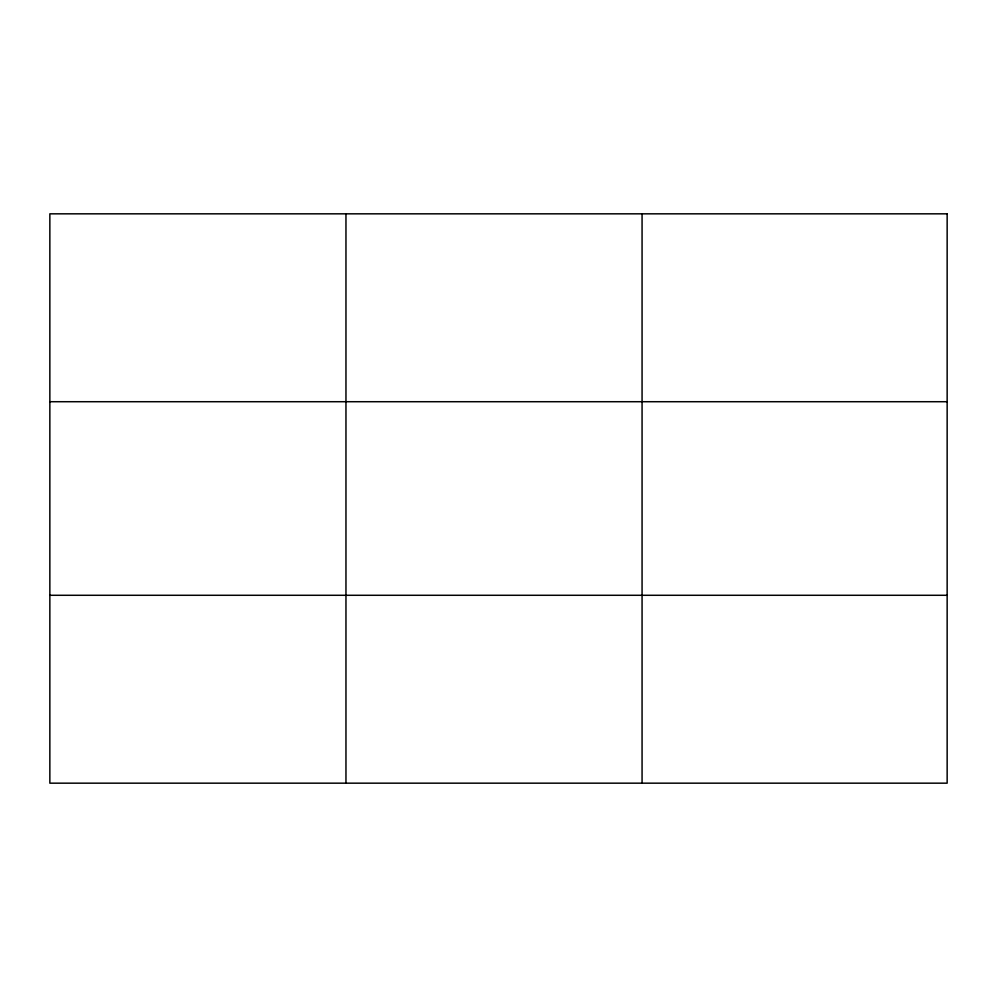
<?xml version="1.0" encoding="UTF-8"?>
<svg xmlns="http://www.w3.org/2000/svg" width="997" height="997" viewBox="0 0 997 997"><rect width="100%" height="100%" fill="white"/><g stroke="black" fill="none" stroke-linecap="round" stroke-linejoin="round"><path stroke-width="1.5" d="M345.959 213.832L345.959 783.168M642.068 213.832L642.068 783.168M49.85 401.716L947.15 401.716M49.85 595.284L947.15 595.284M947.15 213.832L947.15 783.168L49.85 783.168L49.85 213.832L947.15 213.832"/></g></svg>
